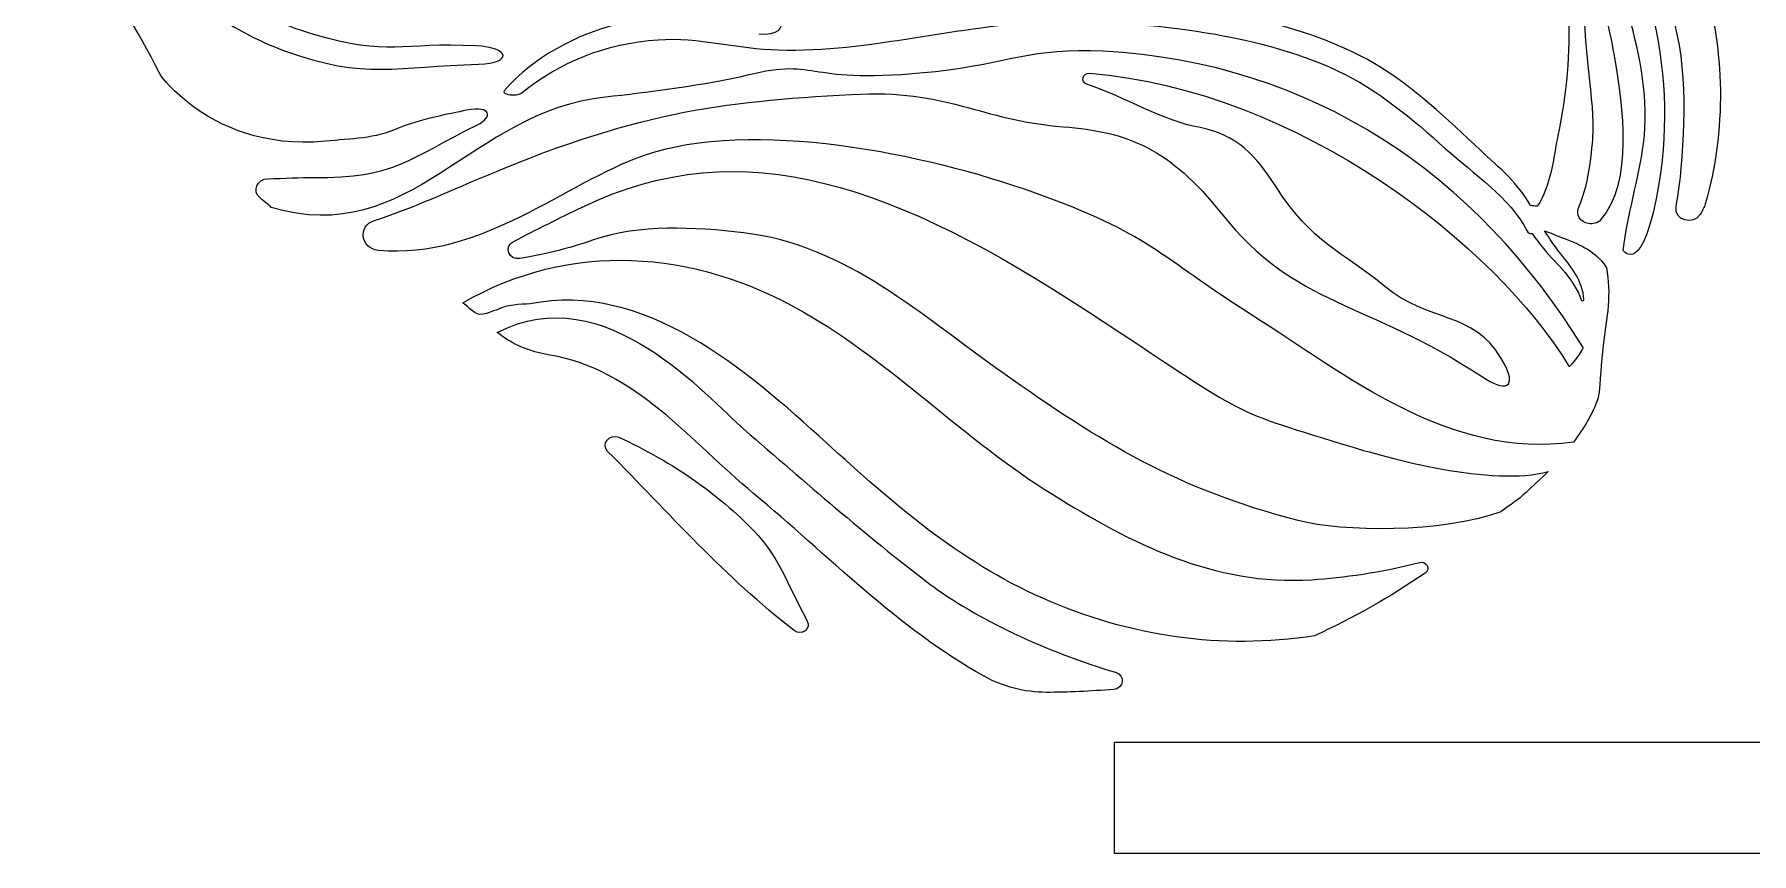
# Model space of a CAD drawing. Extents: x -9 to 1014, y 981 to 1704.
# Drawn here: x 172.3 to 281.5, y 1313.9 to 1366 of the extents above; entities that cross this region are included whole.
import ezdxf

# ---------------------------------------------------------------- set-up
doc = ezdxf.new("R2010")
doc.units = 0
doc.layers.add('H0117_Printing', color=7, linetype='CONTINUOUS')

msp = doc.modelspace()

# ---------------------------------------------------------------- linework, layer by layer
at = {"layer": 'H0117_Printing', "color": 1}
for points in [[(271.851993, 1354.159866)], [(249.727994, 1348.081866)], [(209.436995, 1340.341866)], [(252.630994, 1335.050867)], [(260.703993, 1331.710867)], [(236.616994, 1324.133867)], [(297.637993, 1313.885867), (240.944994, 1313.885867), (240.944994, 1320.971867), (292.316993, 1320.971867), (294.273993, 1320.971867), (297.637993, 1320.971867)]]:
    msp.add_lwpolyline(points, close=True, dxfattribs=at)
for points in [[(180.201995, 1363.528866), (177.608996, 1368.798866), (173.088996, 1374.256866), (172.269996, 1379.960866)], [(190.048995, 1365.943866), (185.707995, 1367.242866), (182.699995, 1369.242866), (180.454995, 1372.825866)], [(179.227996, 1371.757866), (181.345995, 1368.664866), (184.560995, 1366.213866), (188.294995, 1364.865866)], [(271.378993, 1359.863866), (271.441993, 1362.387866), (270.560993, 1365.428866), (270.868993, 1370.356866)], [(270.868993, 1370.356866), (272.265993, 1367.746866), (272.564993, 1365.384866), (272.769993, 1364.221866)], [(278.247993, 1369.546866), (279.854993, 1365.149866), (279.814993, 1359.705866), (278.508993, 1355.177866)], [(276.983993, 1357.440866), (277.292993, 1361.297866), (277.360993, 1365.079866), (275.898993, 1368.704866)], [(219.430995, 1367.939866), (219.434995, 1367.931866), (220.769994, 1365.753866), (218.335995, 1365.956866)], [(269.815993, 1367.456866), (269.920993, 1364.771866), (269.699993, 1362.147866), (269.140993, 1359.507866)], [(274.583993, 1359.010866), (274.941993, 1361.721866), (274.385993, 1364.545866), (273.649993, 1367.170866)], [(275.065993, 1367.514866), (275.991993, 1363.937866), (276.163993, 1360.220866), (275.575993, 1356.582866)], [(200.354995, 1365.222866), (195.579995, 1365.451866), (194.769995, 1364.530866), (190.048995, 1365.943866)], [(209.198995, 1366.548866), (206.769995, 1365.930866), (204.014995, 1364.538866), (202.148995, 1362.358866)], [(219.589995, 1364.956866), (225.397994, 1364.795866), (231.018994, 1366.587866), (236.801994, 1366.739866)], [(236.801994, 1366.739866), (242.496994, 1366.889866), (249.982994, 1366.050866), (255.078994, 1363.663866)], [(257.392994, 1364.133866), (255.217994, 1365.396866), (252.694994, 1366.267866), (250.051994, 1366.872866)], [(188.294995, 1364.865866), (193.264995, 1363.070866), (195.351995, 1363.902866), (200.518995, 1364.060866)], [(200.518995, 1364.060866), (202.720995, 1364.127866), (202.501995, 1365.120866), (200.354995, 1365.222866)], [(203.206995, 1362.201866), (205.707995, 1364.198866), (208.554995, 1365.372866), (211.922995, 1365.609866)], [(211.922995, 1365.609866), (214.501995, 1365.790866), (217.016995, 1365.027866), (219.589995, 1364.956866)], [(240.226994, 1364.879866), (235.704994, 1365.124866), (234.079994, 1364.061866), (229.573994, 1363.576866)], [(270.736993, 1346.058866), (263.962993, 1357.025866), (253.589994, 1364.153866), (240.226994, 1364.879866)], [(229.573994, 1363.576866), (221.005994, 1362.654866), (222.363994, 1364.519866), (217.594995, 1363.349866)], [(264.231993, 1358.568866), (262.090993, 1360.560866), (259.986994, 1362.627866), (257.392994, 1364.133866)], [(272.769993, 1364.221866), (273.240993, 1361.549866), (273.950993, 1356.515866), (271.851993, 1354.159866)], [(182.286995, 1361.423866), (182.204995, 1361.484866), (180.581995, 1362.756866), (180.201995, 1363.528866)], [(217.594995, 1363.349866), (215.152995, 1362.750866), (211.087995, 1362.217866), (208.587995, 1361.962866)], [(239.194994, 1362.783866), (238.769994, 1362.928866), (238.912994, 1363.519866), (239.364994, 1363.482866)], [(246.383994, 1360.021866), (244.058994, 1360.439866), (241.636994, 1361.951866), (239.194994, 1362.783866)], [(239.364994, 1363.482866), (252.686994, 1362.380866), (265.203993, 1352.538866), (269.841993, 1344.858866)], [(255.078994, 1363.663866), (257.720994, 1362.427866), (259.884994, 1360.572866), (261.990993, 1358.682866)], [(208.587995, 1361.962866), (200.041995, 1361.088866), (196.214995, 1352.283866), (187.331995, 1354.955866)], [(200.187995, 1356.631866), (210.460995, 1361.039866), (215.812995, 1361.660866), (224.218994, 1362.132866)], [(202.148995, 1362.358866), (201.945995, 1362.120866), (202.950995, 1361.997866), (203.206995, 1362.201866)], [(224.218994, 1362.132866), (230.391994, 1362.479866), (232.348994, 1360.502866), (237.679994, 1360.079866)], [(190.754995, 1359.157866), (186.861995, 1358.783866), (183.995995, 1360.137866), (182.286995, 1361.423866)], [(199.755995, 1361.125866), (198.686995, 1360.910866), (196.575995, 1360.491866), (195.459995, 1360.001866)], [(200.444995, 1360.200866), (201.383995, 1360.658866), (201.397995, 1361.455866), (199.755995, 1361.125866)], [(235.820994, 1355.897866), (228.974994, 1358.342866), (217.937995, 1360.637866), (210.980995, 1358.228866)], [(190.008995, 1356.857866), (195.211995, 1356.766866), (196.083995, 1358.071866), (200.444995, 1360.200866)], [(195.459995, 1360.001866), (193.884995, 1359.309866), (192.488995, 1359.324866), (190.754995, 1359.157866)], [(207.067995, 1354.955866), (217.381995, 1359.974866), (227.200994, 1356.216866), (239.303994, 1348.312866)], [(237.679994, 1360.079866), (241.797994, 1359.752866), (244.447994, 1358.708866), (247.719994, 1354.594866)], [(251.180994, 1356.318866), (249.987994, 1358.201866), (248.704994, 1359.603866), (246.383994, 1360.021866)], [(269.140993, 1359.507866), (268.858993, 1358.177866), (268.696993, 1356.265866), (267.824993, 1355.027866)], [(270.465993, 1354.975866), (271.190993, 1356.516866), (271.359993, 1359.142866), (271.378993, 1359.863866)], [(261.990993, 1358.682866), (263.727993, 1357.122866), (266.146993, 1355.538866), (267.153993, 1353.477866)], [(267.388993, 1355.076866), (266.669993, 1356.429866), (265.423993, 1357.459866), (264.231993, 1358.568866)], [(273.288993, 1352.219866), (273.556993, 1354.518866), (274.281993, 1356.723866), (274.583993, 1359.010866)], [(210.980995, 1358.228866), (206.062995, 1356.525866), (200.681995, 1351.609866), (194.151995, 1352.220866)], [(276.656993, 1354.989866), (276.798993, 1355.848866), (276.928993, 1356.742866), (276.983993, 1357.440866)], [(186.618995, 1355.558866), (186.100995, 1355.982866), (186.422995, 1356.770866), (187.115995, 1356.774866)], [(187.115995, 1356.774866), (188.143995, 1356.780866), (189.233995, 1356.870866), (190.008995, 1356.857866)], [(193.887995, 1354.122866), (196.027995, 1354.813866), (198.233995, 1355.793866), (200.187995, 1356.631866)], [(258.131994, 1349.932866), (255.454994, 1352.147866), (253.494994, 1352.667866), (251.180994, 1356.318866)], [(275.575993, 1356.582866), (274.568993, 1350.343866), (273.288993, 1352.219866), (273.288993, 1352.219866)], [(187.331995, 1354.955866), (187.198995, 1355.079866), (186.931995, 1355.301866), (186.618995, 1355.558866)], [(249.727994, 1348.081866), (243.628994, 1351.955866), (243.257994, 1353.241866), (235.820994, 1355.897866)], [(267.824993, 1355.027866), (267.633993, 1355.049866), (267.579993, 1355.055866), (267.388993, 1355.076866)], [(278.508993, 1355.177866), (278.449993, 1354.975866), (278.334993, 1354.744866), (278.183993, 1354.501866)], [(194.151995, 1352.220866), (193.010995, 1352.327866), (192.805995, 1353.773866), (193.887995, 1354.122866)], [(202.709995, 1352.773866), (204.192995, 1353.556866), (205.748995, 1354.313866), (207.067995, 1354.955866)], [(247.719994, 1354.594866), (252.514994, 1348.567866), (256.884994, 1349.085866), (264.339993, 1344.182866)], [(271.089993, 1353.921866), (270.560993, 1354.005866), (270.252993, 1354.521866), (270.465993, 1354.975866)], [(271.851993, 1354.159866), (271.670993, 1353.955866), (271.370993, 1353.876866), (271.089993, 1353.921866)], [(278.183993, 1354.501866), (277.731993, 1353.772866), (276.519993, 1354.159866), (276.656993, 1354.989866)], [(207.826995, 1352.894866), (206.132995, 1352.307866), (205.160995, 1352.082866), (203.152995, 1351.706866)], [(217.352995, 1353.339866), (214.241995, 1353.696866), (210.742995, 1353.904866), (207.826995, 1352.894866)], [(233.845994, 1344.430866), (228.775994, 1348.001866), (223.872994, 1352.591866), (217.352995, 1353.339866)], [(267.153993, 1353.477866), (267.227993, 1353.325866), (267.362993, 1353.275866), (267.495993, 1353.291866)], [(267.495993, 1353.291866), (267.728993, 1352.961866), (267.970993, 1352.639866), (268.224993, 1352.337866)], [(269.316993, 1352.004866), (268.938993, 1352.474866), (268.610993, 1352.971866), (268.290993, 1353.470866)], [(268.290993, 1353.470866), (268.756993, 1353.279866), (269.232993, 1353.111866), (269.669993, 1352.938866)], [(269.669993, 1352.938866), (270.832993, 1352.478866), (271.706993, 1351.994866), (272.219993, 1351.116866)], [(199.511995, 1348.887866), (206.304995, 1352.808866), (214.125995, 1352.339866), (221.146994, 1348.319866)], [(203.152995, 1351.706866), (202.455995, 1351.575866), (202.092995, 1352.447866), (202.709995, 1352.773866)], [(268.224993, 1352.337866), (269.122993, 1351.268866), (270.175993, 1350.416866), (270.612993, 1349.075866)], [(270.791993, 1349.097866), (270.718993, 1350.251866), (270.045993, 1351.097866), (269.316993, 1352.004866)], [(272.219993, 1351.116866), (272.553993, 1349.476866), (272.250993, 1347.972866), (272.020993, 1346.187866)], [(201.701995, 1347.001866), (208.555995, 1350.585866), (215.069995, 1342.847866), (217.396995, 1340.846866)], [(222.633994, 1339.993867), (217.540995, 1344.618866), (211.095995, 1350.271866), (203.788995, 1348.825866)], [(265.539993, 1345.361866), (263.798993, 1348.348866), (260.927993, 1347.618866), (258.131994, 1349.932866)], [(199.617995, 1348.808866), (199.576995, 1348.841866), (199.540995, 1348.868866), (199.511995, 1348.887866)], [(201.022995, 1348.220866), (200.368995, 1347.990866), (200.144995, 1348.384866), (199.617995, 1348.808866)], [(201.743995, 1348.472866), (201.623995, 1348.431866), (201.336995, 1348.331866), (201.022995, 1348.220866)], [(203.788995, 1348.825866), (203.156995, 1348.791866), (202.291995, 1348.770866), (201.743995, 1348.472866)], [(270.612993, 1349.075866), (270.641993, 1348.987866), (270.798993, 1348.999866), (270.791993, 1349.097866)], [(221.146994, 1348.319866), (226.894994, 1345.028866), (231.378994, 1340.202866), (236.997994, 1336.720867)], [(239.303994, 1348.312866), (249.554994, 1341.617866), (247.722994, 1342.285866), (255.530994, 1339.885867)], [(270.128993, 1340.044866), (262.310993, 1338.881867), (255.582994, 1344.361866), (249.727994, 1348.081866)], [(202.197995, 1346.652866), (201.984995, 1346.799866), (201.802995, 1346.926866), (201.701995, 1347.001866)], [(205.046995, 1345.568866), (204.019995, 1345.738866), (203.033995, 1346.076866), (202.197995, 1346.652866)], [(217.992995, 1336.777867), (214.051995, 1340.043866), (210.447995, 1344.675866), (205.046995, 1345.568866)], [(264.339993, 1344.182866), (265.682993, 1343.299866), (266.751993, 1343.282866), (265.539993, 1345.361866)], [(269.841993, 1344.858866), (269.906993, 1344.749866), (270.806993, 1345.945866), (270.736993, 1346.058866)], [(272.020993, 1346.187866), (271.876993, 1345.075866), (271.848993, 1343.944866), (271.705993, 1342.842866)], [(252.630994, 1335.050867), (244.867994, 1337.064867), (240.131994, 1340.003866), (233.845994, 1344.430866)], [(271.705993, 1342.842866), (271.340993, 1341.839866), (270.790993, 1340.912866), (270.128993, 1340.044866)], [(217.396995, 1340.846866), (221.372994, 1337.427867), (225.000994, 1334.208867), (229.203994, 1331.018867)], [(208.721995, 1339.444867), (208.265995, 1339.902867), (208.830995, 1340.614866), (209.436995, 1340.341866)], [(209.436995, 1340.341866), (212.816995, 1338.820867), (216.103995, 1336.504867), (218.281995, 1334.108867)], [(236.382994, 1330.113867), (231.013994, 1332.475867), (226.821994, 1336.189867), (222.633994, 1339.993867)], [(255.530994, 1339.885867), (258.454994, 1338.987867), (264.965993, 1337.188867), (268.526993, 1338.166867)], [(220.587994, 1328.058867), (216.204995, 1331.430867), (212.593995, 1335.558867), (208.721995, 1339.444867)], [(268.526993, 1338.166867), (268.394993, 1338.042867), (266.937993, 1336.680867), (266.805993, 1336.558867)], [(232.660994, 1325.153867), (227.239994, 1328.155867), (222.609994, 1332.951867), (217.992995, 1336.777867)], [(236.997994, 1336.720867), (242.003994, 1333.620867), (247.240994, 1330.891867), (253.495994, 1331.295867)], [(266.805993, 1336.558867), (266.736993, 1336.494867), (265.584993, 1335.667867), (265.514993, 1335.604867)], [(265.514993, 1335.604867), (261.757993, 1334.237867), (255.440994, 1334.321867), (252.630994, 1335.050867)], [(218.281995, 1334.108867), (219.639995, 1332.616867), (220.399994, 1330.519867), (221.416994, 1328.662867)], [(253.495994, 1331.295867), (255.462994, 1331.422867), (257.923994, 1331.765867), (260.343993, 1332.388867)], [(260.343993, 1332.388867), (260.786993, 1332.502867), (261.074993, 1331.962867), (260.703993, 1331.710867)], [(229.203994, 1331.018867), (232.045994, 1328.862867), (236.662994, 1326.686867), (241.018994, 1325.410867)], [(260.703993, 1331.710867), (258.473994, 1330.194867), (256.109994, 1328.844867), (253.662994, 1327.733867)], [(253.662994, 1327.733867), (247.727994, 1326.812867), (241.932994, 1327.671867), (236.382994, 1330.113867)], [(221.416994, 1328.662867), (221.682994, 1328.178867), (221.039994, 1327.710867), (220.587994, 1328.058867)], [(236.616994, 1324.133867), (235.223994, 1324.134867), (233.854994, 1324.492867), (232.660994, 1325.153867)], [(241.018994, 1325.410867), (241.656994, 1325.223867), (241.546994, 1324.362867), (240.878994, 1324.315867)], [(240.878994, 1324.315867), (239.456994, 1324.213867), (237.932994, 1324.132867), (236.616994, 1324.133867)]]:
    msp.add_open_spline(points, degree=3, dxfattribs=at)

doc.saveas('drawing.dxf')
